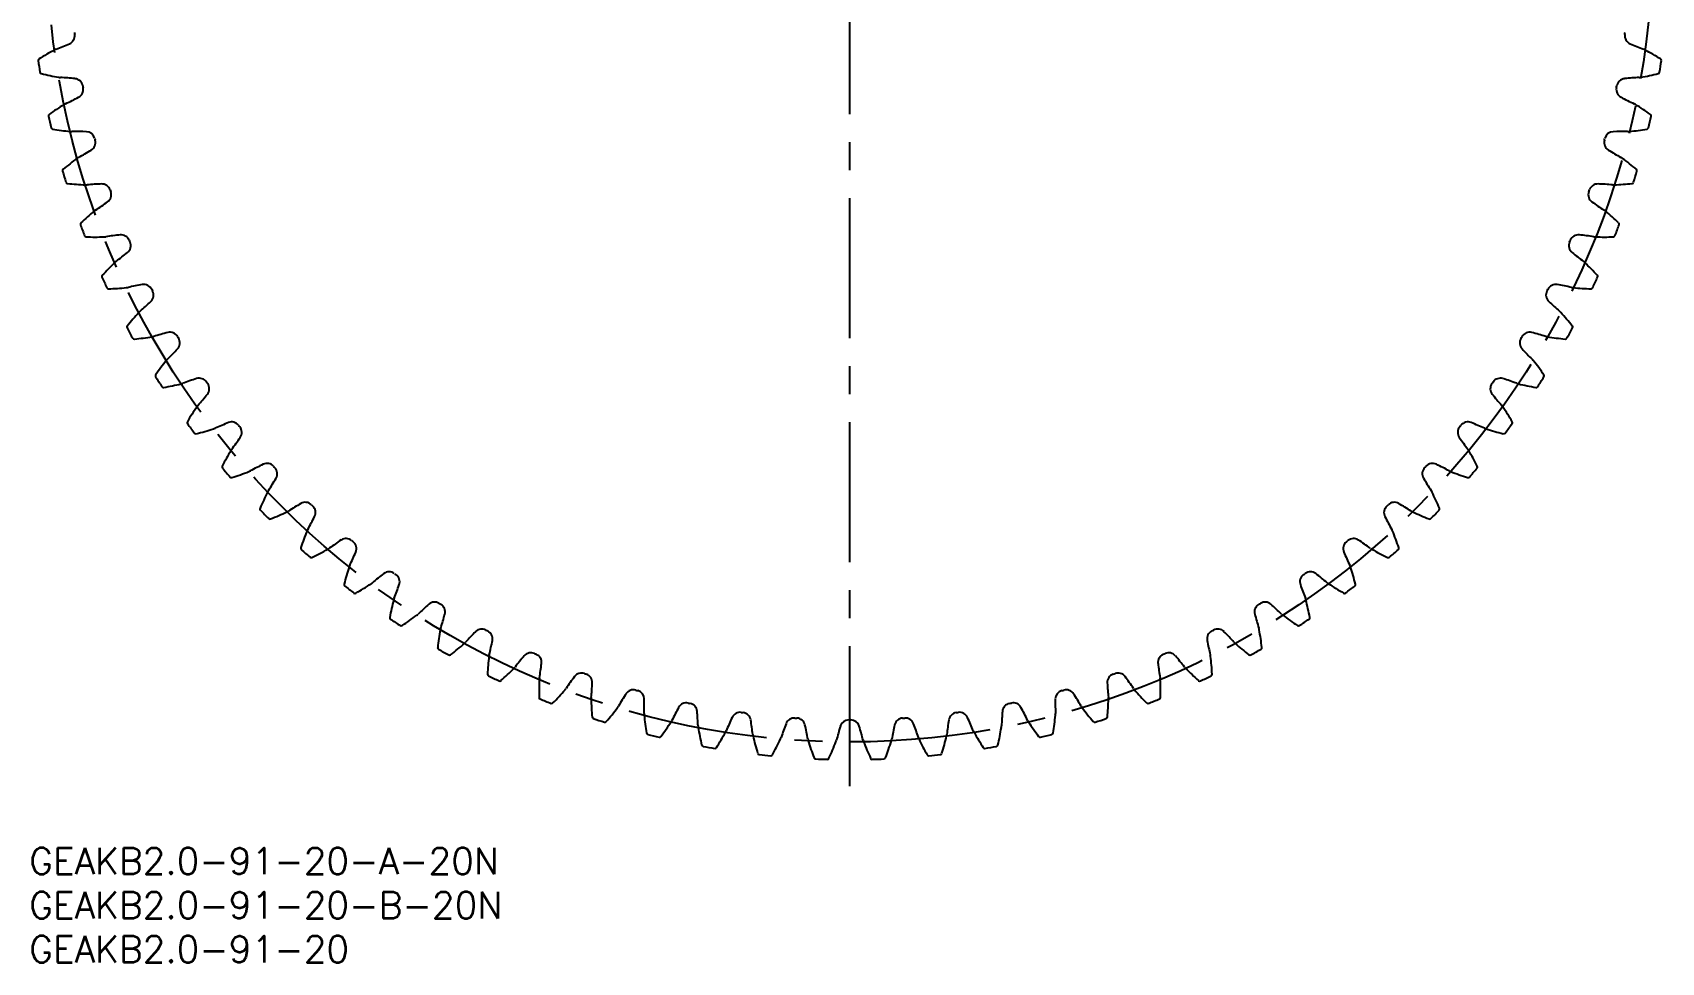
# Model space of a CAD drawing. Extents: x -3 to 283, y -13 to 211.
# Drawn here: x 0.4 to 185, y -13 to 92.4 of the extents above; entities that cross this region are included whole.
import ezdxf

# ---------------------------------------------------------------- set-up
doc = ezdxf.new("R2010")
doc.units = 0
doc.header["$LTSCALE"] = 0.5
doc.linetypes.add('CENTER', pattern=[50.8, 31.75, -6.35, 6.35, -6.35])
for name, color, linetype in [('MSM_CENTER', 1, 'CENTER'), ('MSM_CONTINUOUS', 7, 'CONTINUOUS'), ('MSM_PART_NUMBER', 7, 'CONTINUOUS')]:
    doc.layers.add(name, color=color, linetype=linetype)
doc.styles.get("Standard").update_dxf_attribs({"font": 'txt.shx', "height": 3, "bigfont": 'bigfont.shx'})

# ---------------------------------------------------------------- blocks, each defined once
blk = doc.blocks.new('*U2')
at = {"layer": 'MSM_PART_NUMBER'}
blk.add_text('GEAKB2.0-91-20-A-20N', height=3, dxfattribs=at).set_placement((0, -3))
blk = doc.blocks.new('*U3')
at = {"layer": 'MSM_PART_NUMBER'}
blk.add_text('GEAKB2.0-91-20-B-20N', height=3, dxfattribs=at).set_placement((0, -8))
blk = doc.blocks.new('*U4')
at = {"layer": 'MSM_PART_NUMBER'}
blk.add_text('GEAKB2.0-91-20', height=3, dxfattribs=at).set_placement((0, -13))

msp = doc.modelspace()

# ---------------------------------------------------------------- linework, layer by layer
at = {"layer": 'MSM_CENTER'}
msp.add_line((93, 7), (93, 199), dxfattribs=at)
msp.add_circle((93, 103), 91, dxfattribs=at)
at = {"layer": 'MSM_CONTINUOUS'}
for centre, radius, start, end in [((93, 103), 88.5, 186.8491, 186.9971), ((93, 103), 88.5, 353.0029, 353.1509), ((17.07, 63.67), 30.33, 117.9121, 121.7323), ((3.64, 89.01), 1.66, 111.06, 117.9121), ((-10.03, 124.52), 36.4, 291.06, 293.6484), ((4.17, 92.1), 1, 293.6484, 6.9971), ((181.83, 92.1), 1, 173.0029, 246.3516), ((196.03, 124.52), 36.4, 246.3516, 248.94), ((182.36, 89.01), 1.66, 62.0879, 68.94), ((168.93, 63.67), 30.33, 58.2677, 62.0879), ((1.22, 89.3), 0.2, 121.7323, 188.4909), ((93, 103), 93, 188.4909, 189.3113), ((93, 103), 93, 350.6887, 351.5091), ((184.78, 89.3), 0.2, 351.5091, 58.2677), ((1.42, 87.99), 0.2, 189.3113, 256.0699), ((8.68, 117.23), 30.33, 256.0699, 259.8901), ((3.64, 89.01), 1.66, 259.8901, 266.7422), ((1.48, 51.01), 36.4, 84.1538, 86.7422), ((5.09, 86.22), 1, 10.8051, 84.1538), ((180.91, 86.22), 1, 95.8462, 169.1949), ((184.52, 51.01), 36.4, 93.2578, 95.8462), ((182.36, 89.01), 1.66, 273.2578, 280.1099), ((177.32, 117.23), 30.33, 280.1099, 283.9301), ((184.58, 87.99), 0.2, 283.9301, 350.6886), ((-11.27, 117.36), 36.4, 295.016, 297.6044), ((5.13, 85.99), 1, 297.6044, 10.9531), ((93, 103), 88.5, 190.8051, 190.9531), ((180.87, 85.99), 1, 169.0469, 242.3956), ((93, 103), 88.5, 349.0469, 349.1949), ((197.27, 117.36), 36.4, 242.3956, 244.984), ((2.38, 83), 0.2, 125.6883, 192.4469), ((19.96, 58.52), 30.33, 121.8681, 125.6883), ((4.82, 82.87), 1.66, 115.016, 121.8682), ((181.18, 82.87), 1.66, 58.1318, 64.984), ((166.04, 58.52), 30.33, 54.3117, 58.1319), ((183.62, 83), 0.2, 347.553, 54.3116), ((93, 103), 93, 192.447, 193.2673), ((2.68, 81.7), 0.2, 193.2673, 260.0259), ((7.9, 111.38), 30.33, 260.026, 263.8462), ((178.1, 111.38), 30.33, 276.1538, 279.974), ((183.32, 81.7), 0.2, 279.974, 346.7326), ((93, 103), 93, 346.7327, 347.553), ((4.82, 82.87), 1.66, 263.8461, 270.6982), ((5.29, 44.82), 36.4, 88.1099, 90.6983), ((6.45, 80.2), 1, 14.7612, 88.1099), ((6.51, 79.97), 1, 301.5605, 14.9092), ((93, 103), 88.5, 194.7612, 194.9092), ((179.49, 79.97), 1, 165.0908, 238.4395), ((93, 103), 88.5, 345.0908, 345.2388), ((179.55, 80.2), 1, 91.8901, 165.2388), ((180.71, 44.82), 36.4, 89.3017, 91.8901), ((181.18, 82.87), 1.66, 269.3018, 276.1539), ((23.2, 53.59), 30.33, 125.8242, 129.6444), ((6.42, 76.84), 1.66, 118.9721, 125.8242), ((-12.02, 110.14), 36.4, 298.9721, 301.5605), ((198.02, 110.14), 36.4, 238.4395, 241.0279), ((179.58, 76.84), 1.66, 54.1758, 61.0279), ((162.8, 53.59), 30.33, 50.3556, 54.1758), ((3.98, 76.79), 0.2, 129.6444, 196.4029), ((93, 103), 93, 196.403, 197.2234), ((93, 103), 93, 342.7766, 343.597), ((182.02, 76.79), 0.2, 343.597, 50.3556), ((4.36, 75.52), 0.2, 197.2234, 263.982), ((7.52, 105.49), 30.33, 263.982, 267.8022), ((6.42, 76.84), 1.66, 267.8022, 274.6543), ((9.51, 38.9), 36.4, 92.0659, 94.6543), ((8.23, 74.28), 1, 18.7172, 92.0659), ((8.31, 74.06), 1, 305.5165, 18.8652), ((93, 103), 88.5, 198.7172, 198.8652), ((177.69, 74.06), 1, 161.1348, 234.4835), ((93, 103), 88.5, 341.1348, 341.2828), ((177.77, 74.28), 1, 87.9341, 161.2828), ((176.49, 38.9), 36.4, 85.3457, 87.9341), ((179.58, 76.84), 1.66, 265.3457, 272.1978), ((178.48, 105.49), 30.33, 272.1978, 276.018), ((181.64, 75.52), 0.2, 276.018, 342.7765), ((26.78, 48.89), 30.33, 129.7802, 133.6004), ((8.43, 70.93), 1.66, 122.9281, 129.7803), ((-12.26, 102.87), 36.4, 302.9281, 305.5165), ((198.26, 102.87), 36.4, 234.4835, 237.0719), ((177.57, 70.93), 1.66, 50.2197, 57.0719), ((159.22, 48.89), 30.33, 46.3996, 50.2198), ((6, 70.71), 0.2, 133.6004, 200.359), ((93, 103), 93, 200.3591, 201.1794), ((93, 103), 93, 338.8206, 339.6409), ((180, 70.71), 0.2, 339.6409, 46.3996), ((6.47, 69.47), 0.2, 201.1794, 267.938), ((7.55, 99.59), 30.33, 267.9381, 271.7582), ((8.43, 70.93), 1.66, 271.7582, 278.6103), ((14.13, 33.3), 36.4, 96.0219, 98.6103), ((10.42, 68.5), 1, 22.6732, 96.0219), ((10.51, 68.29), 1, 309.4725, 22.8213), ((93, 103), 88.5, 202.6732, 202.8213), ((175.49, 68.29), 1, 157.1787, 230.5274), ((93, 103), 88.5, 337.1787, 337.3268), ((175.58, 68.5), 1, 83.978, 157.3268), ((171.87, 33.3), 36.4, 81.3897, 83.9781), ((177.57, 70.93), 1.66, 261.3897, 268.2418), ((178.45, 99.59), 30.33, 268.2418, 272.0619), ((179.53, 69.47), 0.2, 272.0619, 338.8205), ((10.85, 65.17), 1.66, 126.8842, 133.7363), ((-12, 95.61), 36.4, 306.8842, 309.4726), ((198, 95.61), 36.4, 230.5274, 233.1158), ((175.15, 65.17), 1.66, 46.2637, 53.1158), ((8.43, 64.79), 0.2, 137.5564, 204.315), ((93, 103), 93, 204.3151, 205.1354), ((30.67, 44.45), 30.33, 133.7363, 137.5564), ((155.33, 44.45), 30.33, 42.4436, 46.2637), ((93, 103), 93, 334.8646, 335.6849), ((177.57, 64.79), 0.2, 335.6849, 42.4436), ((8.99, 63.58), 0.2, 205.1358, 271.8941), ((7.99, 93.7), 30.33, 271.8941, 275.7143), ((10.85, 65.17), 1.66, 275.7142, 282.5664), ((19.13, 28.02), 36.4, 99.978, 102.5664), ((12.99, 62.88), 1, 26.6293, 99.978), ((13.1, 62.68), 1, 313.4286, 26.7773), ((93, 103), 88.5, 206.6293, 206.7773), ((172.9, 62.68), 1, 153.2227, 226.5714), ((93, 103), 88.5, 333.2227, 333.3707), ((173.01, 62.88), 1, 80.022, 153.3707), ((166.87, 28.02), 36.4, 77.4336, 80.022), ((175.15, 65.17), 1.66, 257.4336, 264.2857), ((178.01, 93.7), 30.33, 264.2857, 268.1059), ((177.01, 63.58), 0.2, 268.1059, 334.8645), ((-11.24, 88.39), 36.4, 310.8402, 313.4286), ((197.24, 88.39), 36.4, 226.5714, 229.1598), ((11.27, 59.05), 0.2, 141.5125, 208.2711), ((34.86, 40.29), 30.33, 137.6923, 141.5125), ((13.65, 59.59), 1.66, 130.8402, 137.6923), ((172.35, 59.59), 1.66, 42.3077, 49.1598), ((151.14, 40.29), 30.33, 38.4875, 42.3077), ((174.73, 59.05), 0.2, 331.7289, 38.4875), ((93, 103), 93, 208.2711, 209.0915), ((11.91, 57.88), 0.2, 209.0919, 275.8501), ((8.84, 87.86), 30.33, 275.8501, 279.6703), ((13.65, 59.59), 1.66, 279.6703, 286.5224), ((24.48, 23.1), 36.4, 103.934, 106.5224), ((15.95, 57.46), 1, 30.5853, 103.934), ((93, 103), 88.5, 210.5853, 210.7333), ((16.07, 57.26), 1, 317.3846, 30.7333), ((169.93, 57.26), 1, 149.2667, 222.6154), ((93, 103), 88.5, 329.2667, 329.4147), ((170.05, 57.46), 1, 76.0659, 149.4147), ((161.52, 23.1), 36.4, 73.4776, 76.066), ((172.35, 59.59), 1.66, 253.4776, 260.3297), ((177.16, 87.86), 30.33, 260.3297, 264.1499), ((174.09, 57.88), 0.2, 264.1499, 330.9084), ((93, 103), 93, 330.9085, 331.7289), ((16.84, 54.22), 1.66, 134.7963, 141.6484), ((-9.98, 81.23), 36.4, 314.7962, 317.3846), ((195.98, 81.23), 36.4, 222.6154, 225.2038), ((169.16, 54.22), 1.66, 38.3516, 45.2037), ((14.5, 53.51), 0.2, 145.4685, 212.2271), ((39.32, 36.43), 30.33, 141.6484, 145.4685), ((146.68, 36.43), 30.33, 34.5315, 38.3516), ((171.5, 53.51), 0.2, 327.7728, 34.5315), ((93, 103), 93, 212.2272, 213.0475), ((15.21, 52.39), 0.2, 213.0479, 279.8062), ((10.08, 82.09), 30.33, 279.8062, 283.6264), ((16.84, 54.22), 1.66, 283.6263, 290.4785), ((30.15, 18.57), 36.4, 107.8901, 110.4785), ((19.28, 52.25), 1, 34.5414, 107.8901), ((93, 103), 88.5, 214.5414, 214.6894), ((19.41, 52.06), 1, 321.3407, 34.6894), ((166.59, 52.06), 1, 145.3106, 218.6593), ((93, 103), 88.5, 325.3106, 325.4586), ((166.72, 52.25), 1, 72.1099, 145.4586), ((155.85, 18.57), 36.4, 69.5215, 72.1099), ((169.16, 54.22), 1.66, 249.5215, 256.3737), ((175.92, 82.09), 30.33, 256.3736, 260.1938), ((170.79, 52.39), 0.2, 260.1938, 326.9524), ((93, 103), 93, 326.9525, 327.7728), ((44.04, 32.89), 30.33, 145.6044, 149.4246), ((20.38, 49.08), 1.66, 138.7523, 145.6044), ((-8.23, 74.18), 36.4, 318.7523, 321.3407), ((194.23, 74.18), 36.4, 218.6593, 221.2477), ((165.62, 49.08), 1.66, 34.3956, 41.2477), ((141.96, 32.89), 30.33, 30.5754, 34.3956), ((18.1, 48.21), 0.2, 149.4246, 216.1832), ((93, 103), 93, 216.1832, 217.0036), ((36.13, 14.43), 36.4, 111.8461, 114.4345), ((22.95, 47.29), 1, 38.4974, 111.8461), ((163.05, 47.29), 1, 68.1538, 141.5026), ((149.87, 14.43), 36.4, 65.5655, 68.1539), ((93, 103), 93, 322.9964, 323.8168), ((167.9, 48.21), 0.2, 323.8168, 30.5755), ((18.89, 47.15), 0.2, 217.004, 283.7622), ((11.72, 76.42), 30.33, 283.7622, 287.5824), ((20.38, 49.08), 1.66, 287.5824, 294.4345), ((-6, 67.26), 36.4, 322.7083, 325.2967), ((93, 103), 88.5, 218.4974, 218.6454), ((23.1, 47.11), 1, 325.2967, 38.6454), ((162.9, 47.11), 1, 141.3546, 214.7033), ((192, 67.26), 36.4, 214.7033, 217.2917), ((93, 103), 88.5, 321.3546, 321.5026), ((165.62, 49.08), 1.66, 245.5655, 252.4176), ((174.28, 76.42), 30.33, 252.4176, 256.2378), ((167.11, 47.15), 0.2, 256.2378, 322.9963), ((49, 29.68), 30.33, 149.5604, 153.3806), ((24.28, 44.2), 1.66, 142.7084, 149.5605), ((161.72, 44.2), 1.66, 30.4395, 37.2916), ((137, 29.68), 30.33, 26.6194, 30.4396), ((22.06, 43.18), 0.2, 153.3806, 220.1392), ((93, 103), 93, 220.1393, 220.9596), ((13.75, 70.87), 30.33, 287.7183, 291.5385), ((24.28, 44.2), 1.66, 291.5384, 298.3905), ((42.37, 10.72), 36.4, 115.8022, 118.3906), ((26.96, 42.59), 1, 42.4535, 115.8022), ((93, 103), 88.5, 222.4535, 222.6015), ((27.12, 42.42), 1, 329.2528, 42.6015), ((158.88, 42.42), 1, 137.3985, 210.7472), ((93, 103), 88.5, 317.3985, 317.5465), ((159.04, 42.59), 1, 64.1978, 137.5465), ((143.63, 10.72), 36.4, 61.6094, 64.1978), ((161.72, 44.2), 1.66, 241.6095, 248.4616), ((172.25, 70.87), 30.33, 248.4615, 252.2817), ((93, 103), 93, 319.0404, 319.8607), ((163.94, 43.18), 0.2, 319.8607, 26.6194), ((22.92, 42.17), 0.2, 220.96, 287.7182), ((-3.3, 60.52), 36.4, 326.6644, 329.2528), ((189.3, 60.52), 36.4, 210.7472, 213.3356), ((163.08, 42.17), 0.2, 252.2817, 319.0403), ((54.16, 26.81), 30.33, 153.5165, 157.3367), ((28.5, 39.6), 1.66, 146.6644, 153.5165), ((48.86, 7.44), 36.4, 119.7582, 122.3466), ((31.29, 38.18), 1, 46.4095, 119.7582), ((93, 103), 88.5, 226.4095, 226.5575), ((93, 103), 88.5, 313.4425, 313.5905), ((154.71, 38.18), 1, 60.2418, 133.5905), ((137.14, 7.44), 36.4, 57.6534, 60.2418), ((157.5, 39.6), 1.66, 26.4835, 33.3356), ((131.84, 26.81), 30.33, 22.6633, 26.4835), ((26.35, 38.42), 0.2, 157.3367, 224.0953), ((93, 103), 93, 224.0953, 224.9157), ((27.28, 37.48), 0.2, 224.9157, 291.6743), ((16.15, 65.48), 30.33, 291.6743, 295.4945), ((28.5, 39.6), 1.66, 295.4945, 302.3466), ((-0.14, 53.97), 36.4, 330.6204, 333.2088), ((31.46, 38.02), 1, 333.2088, 46.5575), ((154.54, 38.02), 1, 133.4425, 206.7911), ((186.14, 53.97), 36.4, 206.7912, 209.3796), ((157.5, 39.6), 1.66, 237.6534, 244.5055), ((169.85, 65.48), 30.33, 244.5055, 248.3257), ((158.72, 37.48), 0.2, 248.3257, 315.0843), ((93, 103), 93, 315.0843, 315.9047), ((159.65, 38.42), 0.2, 315.9047, 22.6634), ((59.51, 24.32), 30.33, 157.4725, 161.2927), ((33.02, 35.3), 1.66, 150.6204, 157.4726), ((152.98, 35.3), 1.66, 22.5274, 29.3796), ((126.49, 24.32), 30.33, 18.7073, 22.5275), ((30.97, 33.98), 0.2, 161.2927, 228.0513), ((93, 103), 93, 228.0514, 228.8717), ((18.93, 60.27), 30.33, 295.6304, 299.4505), ((33.02, 35.3), 1.66, 299.4505, 306.3026), ((55.56, 4.63), 36.4, 123.7143, 126.3027), ((35.91, 34.07), 1, 50.3656, 123.7143), ((3.46, 47.66), 36.4, 334.5765, 337.1649), ((93, 103), 88.5, 230.3656, 230.5136), ((36.09, 33.93), 1, 337.1648, 50.5136), ((149.91, 33.93), 1, 129.4864, 202.8351), ((182.54, 47.66), 36.4, 202.8351, 205.4235), ((93, 103), 88.5, 309.4864, 309.6344), ((150.09, 34.07), 1, 56.2857, 129.6344), ((130.44, 4.63), 36.4, 53.6973, 56.2857), ((152.98, 35.3), 1.66, 233.6974, 240.5495), ((167.07, 60.27), 30.33, 240.5495, 244.3696), ((93, 103), 93, 311.1283, 311.9486), ((155.03, 33.98), 0.2, 311.9486, 18.7073), ((31.96, 33.1), 0.2, 228.8721, 295.6303), ((65.02, 22.19), 30.33, 161.4286, 165.2488), ((37.84, 31.32), 1.66, 154.5765, 161.4286), ((148.16, 31.32), 1.66, 18.5714, 25.4235), ((120.98, 22.19), 30.33, 14.7512, 18.5714), ((154.04, 33.1), 0.2, 244.3696, 311.1282), ((35.88, 29.87), 0.2, 165.2488, 232.0073), ((93, 103), 93, 232.0074, 232.8278), ((22.05, 55.26), 30.33, 299.5864, 303.4066), ((37.84, 31.32), 1.66, 303.4066, 310.2587), ((62.43, 2.28), 36.4, 127.6703, 130.2587), ((40.8, 30.3), 1, 54.3216, 127.6703), ((7.49, 41.62), 36.4, 338.5325, 341.1209), ((93, 103), 88.5, 234.3216, 234.4696), ((40.99, 30.16), 1, 341.1209, 54.4696), ((145.01, 30.16), 1, 125.5304, 198.8791), ((178.51, 41.62), 36.4, 198.8791, 201.4675), ((93, 103), 88.5, 305.5304, 305.6784), ((145.2, 30.3), 1, 52.3297, 125.6784), ((123.57, 2.28), 36.4, 49.7413, 52.3297), ((148.16, 31.32), 1.66, 229.7413, 236.5934), ((163.95, 55.26), 30.33, 236.5934, 240.4136), ((93, 103), 93, 307.1722, 307.9926), ((150.12, 29.87), 0.2, 307.993, 14.7513), ((36.93, 29.05), 0.2, 232.8281, 299.5864), ((70.66, 20.45), 30.33, 165.3846, 169.2048), ((42.91, 27.69), 1.66, 158.5325, 165.3846), ((45.94, 26.87), 1, 58.2776, 131.6263), ((93, 103), 88.5, 238.2776, 238.4257), ((93, 103), 88.5, 301.5743, 301.7224), ((140.06, 26.87), 1, 48.3736, 121.7224), ((143.09, 27.69), 1.66, 14.6153, 21.4675), ((115.34, 20.45), 30.33, 10.7952, 14.6154), ((149.07, 29.05), 0.2, 240.4136, 307.1722), ((41.06, 26.1), 0.2, 169.2048, 235.9634), ((93, 103), 93, 235.9635, 236.7838), ((25.51, 50.48), 30.33, 303.5425, 307.3626), ((42.91, 27.69), 1.66, 307.3626, 314.2147), ((69.46, 0.41), 36.4, 131.6263, 134.2147), ((11.93, 35.87), 36.4, 342.4886, 345.077), ((46.14, 26.75), 1, 345.0769, 58.4257), ((139.86, 26.75), 1, 121.5743, 194.923), ((174.07, 35.87), 36.4, 194.923, 197.5114), ((116.54, 0.41), 36.4, 45.7853, 48.3737), ((143.09, 27.69), 1.66, 225.7853, 232.6374), ((160.49, 50.48), 30.33, 232.6374, 236.4575), ((93, 103), 93, 303.2162, 304.0365), ((144.94, 26.1), 0.2, 304.0369, 10.7952), ((42.16, 25.36), 0.2, 236.7838, 303.5424), ((76.41, 19.11), 30.33, 169.3407, 173.1608), ((48.23, 24.41), 1.66, 162.4886, 169.3407), ((76.59, -0.97), 36.4, 135.5824, 138.1708), ((51.3, 23.81), 1, 62.2337, 135.5823), ((93, 103), 88.5, 242.2337, 242.3817), ((51.51, 23.7), 1, 349.033, 62.3817), ((134.49, 23.7), 1, 117.6183, 190.967), ((93, 103), 88.5, 297.6183, 297.7663), ((134.7, 23.81), 1, 44.4176, 117.7663), ((109.41, -0.97), 36.4, 41.8292, 44.4176), ((137.77, 24.41), 1.66, 10.6593, 17.5114), ((109.59, 19.11), 30.33, 6.8392, 10.6593), ((143.84, 25.36), 0.2, 236.4575, 303.2161), ((46.49, 22.7), 0.2, 173.1608, 239.9194), ((93, 103), 93, 239.9195, 240.7398), ((29.3, 45.95), 30.33, 307.4985, 311.3187), ((48.23, 24.41), 1.66, 311.3186, 318.1708), ((16.76, 30.43), 36.4, 346.4446, 349.033), ((169.24, 30.43), 36.4, 190.967, 193.5554), ((137.77, 24.41), 1.66, 221.8292, 228.6814), ((156.7, 45.95), 30.33, 228.6813, 232.5015), ((93, 103), 93, 299.2602, 300.0805), ((139.51, 22.7), 0.2, 300.0809, 6.8392), ((47.64, 22.04), 0.2, 240.7402, 307.4985), ((82.23, 18.16), 30.33, 173.2967, 177.1169), ((53.76, 21.51), 1.66, 166.4446, 173.2967), ((33.39, 41.69), 30.33, 311.4545, 315.2747), ((53.76, 21.51), 1.66, 315.2747, 322.1268), ((83.8, -1.85), 36.4, 139.5384, 142.1268), ((56.87, 21.12), 1, 66.1897, 139.5384), ((93, 103), 88.5, 246.1897, 246.3377), ((57.08, 21.02), 1, 352.989, 66.3377), ((21.94, 25.35), 36.4, 350.4006, 352.989), ((128.92, 21.02), 1, 113.6623, 187.011), ((164.06, 25.35), 36.4, 187.011, 189.5994), ((93, 103), 88.5, 293.6623, 293.8103), ((129.13, 21.12), 1, 40.4615, 113.8103), ((102.2, -1.85), 36.4, 37.8732, 40.4616), ((132.24, 21.51), 1.66, 217.8732, 224.7253), ((152.61, 41.69), 30.33, 224.7253, 228.5455), ((132.24, 21.51), 1.66, 6.7033, 13.5554), ((103.77, 18.16), 30.33, 2.8831, 6.7033), ((138.36, 22.04), 0.2, 232.5015, 299.2601), ((52.14, 19.68), 0.2, 177.1169, 243.8755), ((93, 103), 93, 243.8755, 244.6959), ((53.34, 19.1), 0.2, 244.6959, 311.4545), ((88.11, 17.62), 30.33, 177.2527, 181.0729), ((59.47, 19), 1.66, 170.4007, 177.2528), ((91.06, -2.24), 36.4, 143.4945, 146.0829), ((62.6, 18.82), 1, 70.1458, 143.4945), ((93, 103), 88.5, 250.1458, 250.2938), ((62.82, 18.74), 1, 356.9451, 70.2938), ((27.47, 20.63), 36.4, 354.3567, 356.9451), ((123.18, 18.74), 1, 109.7062, 183.0549), ((158.53, 20.63), 36.4, 183.0549, 185.6433), ((93, 103), 88.5, 289.7062, 289.8542), ((123.4, 18.82), 1, 36.5055, 109.8542), ((94.94, -2.24), 36.4, 33.9171, 36.5055), ((126.53, 19), 1.66, 2.7472, 9.5993), ((97.89, 17.62), 30.33, 358.9271, 2.7473), ((132.66, 19.1), 0.2, 228.5455, 295.304), ((93, 103), 93, 295.3041, 296.1245), ((133.86, 19.68), 0.2, 296.1245, 2.8831), ((57.98, 17.06), 0.2, 181.0729, 247.8315), ((93, 103), 93, 247.8316, 248.6519), ((37.76, 37.72), 30.33, 315.4106, 319.2308), ((59.47, 19), 1.66, 319.2307, 326.0829), ((65.35, 16.89), 1.66, 174.3567, 181.2088), ((94.01, 17.49), 30.33, 181.2088, 185.029), ((98.32, -2.12), 36.4, 147.4505, 150.0389), ((68.48, 16.92), 1, 74.1018, 147.4505), ((93, 103), 88.5, 254.1018, 254.2498), ((68.71, 16.86), 1, 0.9011, 74.2498), ((33.31, 16.3), 36.4, 358.3127, 0.9011), ((117.29, 16.86), 1, 105.7502, 179.0988), ((152.69, 16.3), 36.4, 179.0989, 181.6873), ((93, 103), 88.5, 285.7502, 285.8982), ((117.52, 16.92), 1, 32.5495, 105.8982), ((87.68, -2.12), 36.4, 29.9611, 32.5495), ((91.99, 17.49), 30.33, 354.971, 358.7912), ((120.65, 16.89), 1.66, 358.7912, 5.6433), ((126.53, 19), 1.66, 213.9171, 220.7693), ((148.24, 37.72), 30.33, 220.7692, 224.5894), ((93, 103), 93, 291.3481, 292.1684), ((128.02, 17.06), 0.2, 292.1684, 358.927), ((59.22, 16.57), 0.2, 248.6523, 315.4106), ((64, 14.85), 0.2, 185.029, 251.7876), ((42.39, 34.07), 30.33, 319.3666, 323.1868), ((65.35, 16.89), 1.66, 323.1868, 330.0389), ((71.36, 15.18), 1.66, 178.3127, 185.1649), ((99.91, 17.76), 30.33, 185.1648, 188.985), ((105.56, -1.51), 36.4, 151.4066, 153.995), ((74.48, 15.44), 1, 78.0579, 151.4066), ((93, 103), 88.5, 258.0579, 258.2059), ((74.71, 15.39), 1, 4.8571, 78.2059), ((39.43, 12.39), 36.4, 2.2688, 4.8572), ((112.74, -0.39), 36.4, 155.3626, 157.951), ((80.57, 14.37), 1, 82.0139, 155.3626), ((93, 103), 88.5, 262.0139, 262.1619), ((80.79, 14.34), 1, 8.8132, 82.1619), ((105.21, 14.34), 1, 97.8381, 171.1868), ((93, 103), 88.5, 277.8381, 277.9861), ((105.43, 14.37), 1, 24.6374, 97.9861), ((73.26, -0.39), 36.4, 22.049, 24.6374), ((146.57, 12.39), 36.4, 175.1428, 177.7312), ((111.29, 15.39), 1, 101.7941, 175.1428), ((93, 103), 88.5, 281.7941, 281.9421), ((111.52, 15.44), 1, 28.5934, 101.9421), ((80.44, -1.51), 36.4, 26.005, 28.5934), ((86.09, 17.76), 30.33, 351.015, 354.8352), ((114.64, 15.18), 1.66, 354.8351, 1.6873), ((120.65, 16.89), 1.66, 209.9611, 216.8132), ((143.61, 34.07), 30.33, 216.8132, 220.6334), ((122, 14.85), 0.2, 288.2124, 354.971), ((126.78, 16.57), 0.2, 224.5894, 291.348), ((93, 103), 93, 251.7876, 252.608), ((65.26, 14.44), 0.2, 252.6084, 319.3666), ((70.15, 13.06), 0.2, 188.985, 255.7436), ((47.27, 30.74), 30.33, 323.3227, 327.1429), ((71.36, 15.18), 1.66, 327.1428, 333.9949), ((77.47, 13.9), 1.66, 182.2688, 189.1209), ((105.77, 18.44), 30.33, 189.1209, 192.9411), ((52.36, 27.76), 30.33, 327.2787, 331.0989), ((77.47, 13.9), 1.66, 331.0989, 337.951), ((45.81, 8.91), 36.4, 6.2248, 8.8132), ((119.83, 1.22), 36.4, 159.3187, 161.907), ((86.71, 13.72), 1, 85.97, 159.3187), ((93, 103), 88.5, 265.97, 266.118), ((86.94, 13.71), 1, 12.7692, 86.118), ((52.42, 5.88), 36.4, 10.1809, 12.7693), ((126.79, 3.31), 36.4, 163.2747, 165.8631), ((92.88, 13.5), 1, 89.926, 163.2747), ((93, 103), 88.5, 269.926, 270.074), ((93.12, 13.5), 1, 16.7253, 90.074), ((59.21, 3.31), 36.4, 14.1369, 16.7253), ((133.58, 5.88), 36.4, 167.2307, 169.8191), ((99.06, 13.71), 1, 93.882, 167.2307), ((93, 103), 88.5, 273.882, 274.03), ((99.29, 13.72), 1, 20.6813, 94.03), ((66.17, 1.22), 36.4, 18.093, 20.6813), ((140.19, 8.91), 36.4, 171.1868, 173.7752), ((108.53, 13.9), 1.66, 202.049, 208.9011), ((133.64, 27.76), 30.33, 208.9011, 212.7213), ((80.23, 18.44), 30.33, 347.0589, 350.8791), ((108.53, 13.9), 1.66, 350.8791, 357.7312), ((114.64, 15.18), 1.66, 206.0051, 212.8572), ((138.73, 30.74), 30.33, 212.8571, 216.6773), ((115.85, 13.06), 0.2, 284.2563, 351.015), ((120.74, 14.44), 0.2, 220.6334, 287.3919), ((93, 103), 93, 287.392, 288.2124), ((93, 103), 93, 255.7437, 256.564), ((71.44, 12.74), 0.2, 256.564, 323.3227), ((76.41, 11.7), 0.2, 192.9411, 259.6996), ((93, 103), 93, 259.6997, 260.5201), ((77.72, 11.47), 0.2, 260.5204, 327.2787), ((83.65, 13.04), 1.66, 186.2248, 193.077), ((111.58, 19.53), 30.33, 193.0769, 196.8971), ((57.65, 25.13), 30.33, 331.2348, 335.0549), ((83.65, 13.04), 1.66, 335.0549, 341.907), ((89.88, 12.61), 1.66, 190.1809, 197.033), ((117.29, 21.01), 30.33, 197.033, 200.8531), ((63.11, 22.88), 30.33, 335.1908, 339.011), ((89.88, 12.61), 1.66, 339.011, 345.8631), ((96.12, 12.61), 1.66, 194.1369, 200.989), ((122.89, 22.88), 30.33, 200.989, 204.8092), ((68.71, 21.01), 30.33, 339.1469, 342.967), ((96.12, 12.61), 1.66, 342.967, 349.8191), ((102.35, 13.04), 1.66, 198.093, 204.9451), ((128.35, 25.13), 30.33, 204.9451, 208.7652), ((74.42, 19.53), 30.33, 343.1029, 346.9231), ((102.35, 13.04), 1.66, 346.923, 353.7752), ((108.28, 11.47), 0.2, 212.7213, 279.4799), ((93, 103), 93, 279.4799, 280.3003), ((109.59, 11.7), 0.2, 280.3003, 347.0589), ((114.56, 12.74), 0.2, 216.6773, 283.4359), ((93, 103), 93, 283.436, 284.2563), ((82.75, 10.77), 0.2, 196.8971, 263.6557), ((93, 103), 93, 263.6558, 264.4761), ((84.07, 10.63), 0.2, 264.4761, 331.2347), ((89.13, 10.28), 0.2, 200.8531, 267.6117), ((93, 103), 93, 267.6118, 268.4322), ((90.46, 10.23), 0.2, 268.4322, 335.1908), ((95.54, 10.23), 0.2, 204.8092, 271.5678), ((93, 103), 93, 271.5678, 272.3882), ((96.87, 10.28), 0.2, 272.3882, 339.1468), ((101.93, 10.63), 0.2, 208.7652, 275.5238), ((93, 103), 93, 275.5239, 276.3442), ((103.25, 10.77), 0.2, 276.3442, 343.1029)]:
    msp.add_arc(centre, radius, start, end, dxfattribs=at)

# ---------------------------------------------------------------- block references
for name in ['*U2', '*U3', '*U4']:
    msp.add_blockref(name, (0, 0), dxfattribs=at)

doc.saveas('drawing.dxf')
